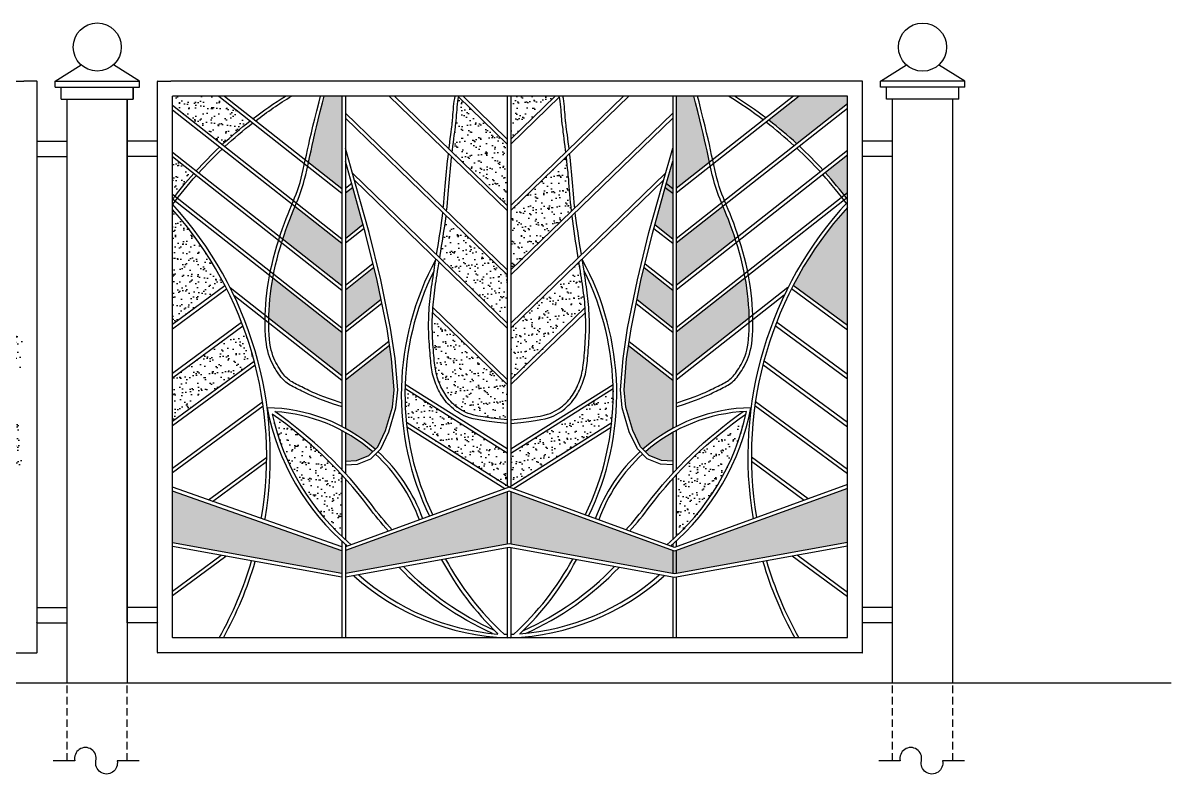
# Model space of a CAD drawing. Extents: x -6708 to 51378, y -17661 to 34250.
# Drawn here: x 44499 to 46407, y -1808 to -559 of the extents above; entities that cross this region are included whole.
import ezdxf

# ---------------------------------------------------------------- set-up
doc = ezdxf.new("R2010")
doc.units = 0
doc.header["$LTSCALE"] = 5
doc.header["$MEASUREMENT"] = 0
doc.linetypes.add('HIDDEN', pattern=[0.375, 0.25, -0.125])
doc.layers.get('0').update_dxf_attribs({"linetype": 'CONTINUOUS'})
for name, color, linetype in [('0-MISC', 2, 'CONTINUOUS'), ('0-T_BLOCK', 7, 'CONTINUOUS'), ('1', 1, 'CONTINUOUS'), ('4', 1, 'CONTINUOUS'), ('5', 5, 'CONTINUOUS')]:
    doc.layers.add(name, color=color, linetype=linetype)
pattern_1 = [(142.5, (34199.876, -7510.02), (0.629934, 19.268238), [0, -15.2, 0, -17, 0, -16.25]), (172.5, (34199.876, -7510.02), (-17.697767, 28.22146), [0, -8.2, 0, -13.7, 0, -5.25]), (212.5, (34212.176, -7510.02), (-31.141419, 0.05659), [0, -5, 0, -18, 0, -23.5]), (222.5, (34212.176, -7510.02), (-30.061266, 8.776756), [0, -2.5, 0, -11.8, 0, -13.5])]
pattern_2 = [(37.5, (55288.647, -7510.02), (-0.629934, 19.268238), [0, -15.2, 0, -17, 0, -16.25]), (7.5, (55288.647, -7510.02), (17.697767, 28.22146), [0, -8.2, 0, -13.7, 0, -5.25]), (327.5, (55276.347, -7510.02), (31.141419, 0.05659), [0, -5, 0, -18, 0, -23.5]), (317.5, (55276.347, -7510.02), (30.061266, 8.776756), [0, -2.5, 0, -11.8, 0, -13.5])]

msp = doc.modelspace()

# ---------------------------------------------------------------- hatches: boundary and pattern name
at = {"layer": '0-T_BLOCK'}
h = msp.add_hatch(dxfattribs=at)
h.set_pattern_fill('AR-SAND', color=256, scale=10, style=0)
h.set_pattern_definition(pattern_1)
h.paths.add_polyline_path([(44977.6, -771.6), (44979.6, -762.7), (44981.7, -753.3), (44984, -743.2), (44986.7, -732.1), (44989.6, -720.1), (44992.9, -706.7), (44996.7, -692), (44999.5, -681), (45028.8, -681), (45028.8, -834.5), (44973.5, -790.9), (44974, -788.5), (44975.8, -780.2)])
h.paths.add_polyline_path([(45034.8, -842.1), (45047, -832.5), (45064.3, -894.5), (45034.8, -917.8)])
h.paths.add_polyline_path([(44930.7, -918.3), (44932.7, -912.1), (44935.9, -903), (44939, -894.3), (44942.1, -886.1), (44945, -878.6), (44947.9, -871.6), (44950.7, -865), (44951, -864.2), (45028.8, -925.4), (45028.8, -995.5)])
h.paths.add_polyline_path([(45034.8, -1003.1), (45082.2, -965.8), (45087.6, -987.5), (45094, -1019), (45034.8, -1065.7)])
h.paths.add_polyline_path([(44907.4, -1049.9), (44907.5, -1045.2), (44907.9, -1036.4), (44908.4, -1027.5), (44909.2, -1018.4), (44910.2, -1009.2), (44911.4, -999.9), (44912.8, -990.5), (44914.1, -983), (45028.8, -1073.3), (45028.8, -1145.4)])
h.paths.add_polyline_path([(45034.8, -1153.1), (45108, -1095.4), (45111.3, -1117.7), (45115.7, -1169), (45112.8, -1197.6), (45101.2, -1236.8), (45088.4, -1263.6), (45084.4, -1267.7, 0.054369), (45034.8, -1233.1)])
h.paths.add_polyline_path([(45034.8, -1239.9, -0.050971), (45080.1, -1271.9), (45073.7, -1278.4), (45053.4, -1286.5), (45034.8, -1287.7)])
h.paths.add_polyline_path([(45303.8, -1338.5), (45303.8, -1425.5), (45034.8, -1474.4), (45034.8, -1436.3)])
h.paths.add_polyline_path([(44747.3, -1423.2), (44747.3, -1337.4), (45028.8, -1436.4), (45028.8, -1474.4)])
h = msp.add_hatch(dxfattribs=at)
h.set_pattern_fill('AR-SAND', color=256, scale=10, style=0)
h.set_pattern_definition(pattern_1)
h.paths.add_polyline_path([(44824.3, -681), (44747.3, -681), (44747.3, -696.1), (44830.1, -761.3, -0.021218), (44876.3, -722.1)])
h.paths.add_polyline_path([(44747.3, -781.5), (44747.3, -844), (44751.3, -847.2, -0.017195), (44782.8, -809.4)])
h.paths.add_polyline_path([(44747.3, -869.3), (44747.3, -1060), (44834.5, -995.7, 0.062588)])
h = msp.add_hatch(dxfattribs=at)
h.set_pattern_fill('AR-SAND', color=256, scale=10, style=0)
h.set_pattern_definition(pattern_2)
h.paths.add_polyline_path([(45383.2, -681), (45309.8, -681), (45309.8, -752.2)])
h.paths.add_polyline_path([(45303.8, -760.6), (45223, -682.3), (45222.3, -685.8), (45221.7, -689.9), (45221.2, -694.4), (45220.7, -699), (45220.3, -703.6), (45219.9, -708), (45219.6, -712), (45219.4, -715.4), (45219.2, -718.1), (45218.9, -721.3), (45218.6, -724.3), (45218.3, -727.2), (45218, -729.6), (45217.6, -732.5), (45217.1, -736.4), (45216.5, -740.9), (45215.8, -746.2), (45215.1, -751.9), (45214.3, -757.9), (45213.6, -764.2), (45212.8, -770.6), (45212.4, -774.2), (45303.8, -862.8)])
h.paths.add_polyline_path([(45410.6, -872), (45409.9, -865.1), (45409.2, -857.8), (45408.5, -850.8), (45408, -844), (45407.4, -837.5), (45406.9, -831.1), (45406.4, -824.9), (45405.9, -818.8), (45405.3, -812.9), (45404.8, -807), (45404.2, -801.1), (45403.5, -795.2), (45402.9, -789.2), (45402.2, -783.1), (45402, -781.7), (45309.8, -871.1), (45309.8, -969.7)])
h.paths.add_polyline_path([(45303.8, -1058.3), (45303.8, -978.1), (45202.1, -879.6), (45200.9, -888.6), (45199.8, -896.9), (45198.6, -905.3), (45197.3, -913.8), (45196, -922.2), (45194.7, -930.4), (45193.5, -938.3), (45192.2, -945.8), (45191.6, -949.7)])
h.paths.add_polyline_path([(45309.8, -1066.7), (45309.8, -1152.1), (45433.3, -1032.4), (45432.9, -1027.8), (45432.5, -1022.9), (45432, -1018.1), (45431.4, -1013.3), (45430.8, -1008.4), (45430.2, -1003.5), (45429.5, -998.6), (45428.8, -993.5), (45428, -988.4), (45427.2, -983.1), (45426.4, -977.7), (45425.5, -971.9), (45424.5, -966), (45423.5, -959.6), (45423.1, -956.9)])
h.paths.add_polyline_path([(45179.7, -1040.3), (45179.6, -1042.5), (45179.4, -1047.5), (45179.2, -1052.6), (45179.1, -1057.6), (45179.1, -1062.7), (45179.1, -1067.8), (45179.3, -1072.9), (45179.4, -1078), (45179.7, -1083.1), (45180, -1088.1), (45180.3, -1093.1), (45180.7, -1098), (45181, -1102.8), (45181.4, -1107.4), (45181.8, -1111.9), (45182.2, -1116.1), (45182.5, -1120.2), (45182.9, -1124.1), (45183.3, -1127.8), (45183.8, -1131.3), (45184.3, -1134.8), (45184.9, -1138.1), (45185.6, -1141.4), (45186.5, -1144.7), (45187.4, -1147.9), (45188.4, -1151.2), (45189.6, -1154.4), (45190.8, -1157.6), (45192.2, -1160.7), (45193.6, -1163.8), (45195, -1166.8), (45196.5, -1169.7), (45198.1, -1172.6), (45199.8, -1175.3), (45201.5, -1178), (45203.4, -1180.7), (45205.4, -1183.3), (45207.5, -1185.9), (45209.8, -1188.4), (45212.4, -1191), (45215.1, -1193.5), (45217.9, -1195.9), (45221, -1198.3), (45224.2, -1200.6), (45227.6, -1202.7), (45231.1, -1204.7), (45234.8, -1206.6), (45238.6, -1208.2), (45243, -1209.7), (45248.3, -1211.2), (45255.1, -1212.6), (45263.7, -1214.1), (45274.5, -1215.6), (45288, -1217.3), (45303.8, -1219), (45303.8, -1160.4)])
h = msp.add_hatch(dxfattribs=at)
h.set_pattern_fill('AR-SAND', color=256, scale=10, style=0)
h.set_pattern_definition(pattern_2)
h.paths.add_polyline_path([(45629.5, -743.2), (45626.8, -732.1), (45623.9, -720.1), (45620.6, -706.7), (45616.8, -692), (45614, -681), (45584.8, -681), (45584.8, -834.5), (45640, -790.9), (45639.5, -788.5), (45637.8, -780.2), (45635.9, -771.6), (45634, -762.7), (45631.8, -753.3)])
h.paths.add_polyline_path([(45578.8, -789.2), (45567.5, -828.8), (45549.3, -894.5), (45578.8, -917.8)])
h.paths.add_polyline_path([(45682.8, -918.3), (45680.8, -912.1), (45677.7, -903), (45674.5, -894.3), (45671.5, -886.1), (45668.5, -878.6), (45665.6, -871.6), (45662.8, -865), (45662.5, -864.2), (45584.8, -925.4), (45584.8, -995.5)])
h.paths.add_polyline_path([(45578.8, -1003.1), (45531.3, -965.8), (45526, -987.5), (45519.5, -1019), (45578.8, -1065.7)])
h.paths.add_polyline_path([(45706.1, -1049.9), (45706, -1045.2), (45705.7, -1036.4), (45705.1, -1027.5), (45704.3, -1018.4), (45703.3, -1009.2), (45702.1, -999.9), (45700.7, -990.5), (45699.4, -983), (45584.8, -1073.3), (45584.8, -1145.4)])
h.paths.add_polyline_path([(45578.8, -1153.1), (45505.5, -1095.4), (45502.3, -1117.7), (45497.9, -1169), (45500.7, -1197.6), (45512.3, -1236.8), (45525.1, -1263.6), (45529.1, -1267.7, -0.054369), (45578.8, -1233.1)])
h.paths.add_polyline_path([(45578.8, -1239.9, 0.050971), (45533.4, -1271.9), (45539.8, -1278.4), (45560.1, -1286.5), (45578.8, -1287.7)])
h.paths.add_polyline_path([(45309.8, -1338.5), (45309.8, -1425.5), (45581.8, -1474.9), (45869.3, -1422.7), (45869.3, -1332.9), (45581.8, -1437.4)])
h.paths.add_polyline_path([(45869.3, -693.7), (45869.3, -681), (45789.3, -681), (45738.7, -720.9, -0.021229), (45785, -760)])
h.paths.add_polyline_path([(45869.3, -779.1), (45832.5, -808, -0.017196), (45864.1, -845.7), (45869.3, -841.6)])
h.paths.add_polyline_path([(45869.3, -866, 0.064415), (45779, -995.7), (45869.3, -1062.2)])
h = msp.add_hatch(dxfattribs=at)
h.set_pattern_fill('AR-SAND', color=256, scale=10, style=0)
h.set_pattern_definition([(37.5, (55044.604, -7510.02), (-0.629934, 19.268238), [0, -15.2, 0, -17, 0, -16.25]), (7.5, (55044.604, -7510.02), (17.697767, 28.22146), [0, -8.2, 0, -13.7, 0, -5.25]), (327.5, (55032.304, -7510.02), (31.141419, 0.05659), [0, -5, 0, -18, 0, -23.5]), (317.5, (55032.304, -7510.02), (30.061266, 8.776756), [0, -2.5, 0, -11.8, 0, -13.5])])
h.paths.add_polyline_path([(44407.2, -1001.1, 0.024767), (44382.4, -1056.8), (44497.2, -1141.4), (44497.2, -1067.4)])
h.paths.add_polyline_path([(44883.1, -1121, 0.024932), (44864.4, -1062.6), (44747.3, -1148.8), (44747.3, -1221.1)])
h.paths.add_polyline_path([(44497.2, -1228.5), (44359.8, -1127.3, 0.025442), (44347.4, -1188.7), (44497.2, -1299)])
h = msp.add_hatch(dxfattribs=at)
h.set_pattern_fill('AR-SAND', color=256, scale=10, style=0)
h.set_pattern_definition(pattern_2)
h.paths.add_polyline_path([(45477.4, -1223.3, 0.030898), (45479.8, -1166.9), (45309.8, -1274.2), (45309.8, -1329.2)])
h.paths.add_polyline_path([(45303.8, -1274.2), (45133.8, -1166.9, 0.030898), (45136.1, -1223.3), (45303.8, -1329.2)])
h = msp.add_hatch(dxfattribs=at)
h.set_pattern_fill('AR-SAND', color=256, scale=10, style=0)
h.set_pattern_definition(pattern_1)
h.paths.add_polyline_path([(45028.8, -1412.4), (45028.8, -1310.3, 0.054176), (44912.9, -1209.3, 0.15111)])
h = msp.add_hatch(dxfattribs=at)
h.set_pattern_fill('AR-SAND', color=256, scale=10, style=0)
h.set_pattern_definition(pattern_1)
h.paths.add_polyline_path([(45700.6, -1209.3, 0.054176), (45584.8, -1310.3), (45584.8, -1412.4, 0.15111)])

# ---------------------------------------------------------------- linework, layer by layer
at = {"color": 3}
for p, q in [((43350.2, -656), (44500.2, -656)), ((44521.7, -656), (44500.2, -656)), ((44522.2, -1605.5), (44522.2, -656.5)), ((44722.3, -1605.5), (44722.3, -656.5)), ((44722.8, -656), (44744.3, -656)), ((45894.3, -656), (44744.3, -656)), ((45894.3, -1605.5), (45894.3, -656)), ((44747.3, -1580.5), (44747.3, -681.5)), ((45869.3, -681), (44747.8, -681)), ((45869.3, -1580.5), (45869.3, -681)), ((44522.2, -756), (44572.2, -756)), ((44722.3, -756), (44672.3, -756)), ((45944.3, -756), (45894.3, -756)), ((44522.2, -781), (44572.2, -781)), ((44722.3, -781), (44672.3, -781)), ((45944.3, -781), (45894.3, -781))]:
    msp.add_line(p, q, dxfattribs=at)
for p, q in [((44552.2, -656), (44692.2, -656)), ((44552.2, -666), (44552.2, -656)), ((44552.2, -666), (44692.2, -666)), ((44562.2, -686), (44562.2, -666)), ((44682.2, -686), (44682.2, -666)), ((44682.3, -686), (44682.3, -666)), ((44692.2, -666), (44692.2, -656)), ((44692.3, -666), (44692.3, -656)), ((46064.3, -656), (45924.3, -656)), ((45924.3, -666), (45924.3, -656)), ((46064.3, -666), (45924.3, -666)), ((45934.3, -686), (45934.3, -666)), ((46054.3, -686), (46054.3, -666)), ((46064.3, -666), (46064.3, -656)), ((44562.2, -686), (44682.2, -686)), ((44572.2, -1656), (44572.2, -686)), ((44672.2, -1556), (44672.2, -686)), ((44672.3, -1656), (44672.3, -686)), ((46054.3, -686), (45934.3, -686)), ((45944.3, -1656), (45944.3, -686)), ((46044.3, -1656), (46044.3, -686))]:
    msp.add_line(p, q)
for centre in [(44622.2, -599.3), (45994.2, -599.4)]:
    msp.add_circle(centre, 40)
for centre, start, end in [((44521.7, -656.5), 360, 90), ((44722.8, -656.5), 90, 180), ((44747.8, -681.5), 90, 180)]:
    msp.add_arc(centre, 0.5, start, end, dxfattribs=at)
at = {"layer": '0-MISC', "color": 8}
for points in [[(44691.8, -1785.5), (44655.2, -1785.5, -1.253566), (44620.1, -1785.5, 1.253566), (44585, -1785.5), (44549.2, -1785.5)], [(46063.9, -1785.5), (46027.3, -1785.5, -1.253566), (45992.2, -1785.5, 1.253566), (45957.1, -1785.5), (45921.3, -1785.5)]]:
    msp.add_lwpolyline(points, format="xyb", dxfattribs=at)
at = {"layer": '0-T_BLOCK'}
for p, q in [((44552.2, -656), (44595.5, -629)), ((44692.3, -656), (44649, -629)), ((44692.3, -656), (44649, -629)), ((45924.1, -656), (45967.4, -629.1)), ((46064.3, -656), (46020.9, -629.1))]:
    msp.add_line(p, q, dxfattribs=at)
for centre, start, end in [((44747.8, -1530.5), 180, 270), ((44521.7, -1555.5), 270, 360), ((44722.8, -1555.5), 180, 270), ((44747.8, -1580.5), 180, 270), ((45868.8, -1580.5), 270, 0), ((44521.7, -1605.5), 270, 360), ((44722.8, -1605.5), 180, 270), ((45893.8, -1605.5), 270, 0)]:
    msp.add_arc(centre, 0.5, start, end, dxfattribs=at)
at = {"layer": '1', "color": 1, "linetype": 'HIDDEN', "ltscale": 10}
for p, q in [((44572.2, -1785.5), (44572.2, -1656)), ((44672.2, -1785.5), (44672.2, -1656)), ((45944.3, -1785.5), (45944.3, -1656)), ((46044.3, -1785.5), (46044.3, -1656))]:
    msp.add_line(p, q, dxfattribs=at)
at = {"layer": '4'}
for p, q in [((44747.3, -1531), (44747.3, -681)), ((44824.3, -681), (45028.8, -842.1)), ((44834, -681), (45028.8, -834.5)), ((45028.8, -681), (45028.8, -1229.9)), ((45034.8, -681), (45034.8, -1233.1)), ((45303.8, -871.1), (45107.6, -681)), ((45303.8, -862.8), (45116.2, -681)), ((45303.8, -760.6), (45223, -682.3)), ((45303.8, -752.2), (45230.3, -681)), ((45303.8, -681), (45303.8, -1329.2)), ((45309.8, -681), (45309.8, -1329.2)), ((45309.8, -871.1), (45506, -681)), ((45309.8, -862.8), (45497.3, -681)), ((45309.8, -752.2), (45383.2, -681)), ((45309.8, -760.6), (45390.5, -682.3)), ((45578.8, -681), (45578.8, -1233.1)), ((45584.8, -681), (45584.8, -1229.9)), ((45779.6, -681), (45584.8, -834.5)), ((45789.3, -681), (45584.8, -842.1)), ((44747.3, -696.1), (45028.8, -917.8)), ((44747.3, -703.7), (45028.8, -925.4)), ((45869.3, -693.7), (45584.8, -917.8)), ((45869.3, -701.3), (45584.8, -925.4)), ((45303.8, -969.7), (45034.8, -709.1)), ((45303.8, -978.1), (45034.8, -717.5)), ((45309.8, -969.7), (45578.8, -709.1)), ((45309.8, -978.1), (45578.8, -717.5)), ((44747.3, -773.8), (45028.8, -995.5)), ((44747.3, -781.5), (45028.8, -1003.1)), ((45869.3, -771.5), (45584.8, -995.5)), ((45869.3, -779.1), (45584.8, -1003.1)), ((45303.8, -1058.3), (45046.7, -809.2)), ((45309.8, -1058.3), (45566.8, -809.2)), ((45045.2, -826.2), (45034.8, -834.5)), ((45047, -832.5), (45034.8, -842.1)), ((45303.8, -1066.7), (45049.9, -820.8)), ((45309.8, -1066.7), (45563.6, -820.8)), ((45566.5, -832.5), (45578.8, -842.1)), ((45568.3, -826.2), (45578.8, -834.5)), ((44747.3, -844), (45028.8, -1065.7)), ((44747.3, -851.6), (45028.8, -1073.3)), ((45869.3, -841.6), (45584.8, -1065.7)), ((45869.3, -849.3), (45584.8, -1073.3)), ((45064.3, -894.5), (45034.8, -917.8)), ((45549.3, -894.5), (45578.8, -917.8)), ((45066, -900.8), (45034.8, -925.4)), ((45547.5, -900.8), (45578.8, -925.4)), ((45080.6, -959.4), (45034.8, -995.5)), ((45082.2, -965.8), (45034.8, -1003.1)), ((45531.3, -965.8), (45578.8, -1003.1)), ((45532.9, -959.4), (45578.8, -995.5)), ((44747.3, -1060), (44834.5, -995.7)), ((44747.3, -1067.4), (44837.3, -1001.1)), ((44843, -999.2), (45028.8, -1145.4)), ((45770.5, -999.2), (45584.8, -1145.4)), ((45869.3, -1069.6), (45776.2, -1001.1)), ((45869.3, -1062.2), (45779, -995.7)), ((44849.2, -1011.6), (45028.8, -1153.1)), ((45094, -1019), (45034.8, -1065.7)), ((45095.3, -1025.6), (45034.8, -1073.3)), ((45518.2, -1025.6), (45578.8, -1073.3)), ((45519.5, -1019), (45578.8, -1065.7)), ((45764.4, -1011.6), (45584.8, -1153.1)), ((45303.8, -1160.4), (45179.7, -1040.3)), ((45303.8, -1152.1), (45180.3, -1032.4)), ((45309.8, -1152.1), (45433.3, -1032.4)), ((45309.8, -1160.4), (45433.8, -1040.3)), ((44747.3, -1141.4), (44862.1, -1056.8)), ((44747.3, -1148.8), (44864.4, -1062.6)), ((45869.3, -1151.1), (45749.2, -1062.6)), ((45869.3, -1143.6), (45751.4, -1056.8)), ((45107, -1088.6), (45034.8, -1145.4)), ((45108, -1095.4), (45034.8, -1153.1)), ((45505.5, -1095.4), (45578.8, -1153.1)), ((45506.6, -1088.6), (45578.8, -1145.4)), ((44747.3, -1221.1), (44882.8, -1121.2)), ((45869.3, -1223.3), (45730.7, -1121.2)), ((44747.3, -1228.5), (44884.7, -1127.3)), ((45869.3, -1230.8), (45728.8, -1127.3)), ((45303.8, -1267.2), (45134, -1160)), ((45309.8, -1267.2), (45479.6, -1160)), ((45303.8, -1274.2), (45133.8, -1166.9)), ((45309.8, -1274.2), (45479.8, -1166.9)), ((44747.3, -1299.1), (44897.1, -1188.7)), ((44747.3, -1306.5), (44898.1, -1195.4)), ((45869.3, -1308.7), (45715.4, -1195.4)), ((45869.3, -1301.3), (45716.4, -1188.7)), ((45028.8, -1236.6), (45028.8, -1301.5)), ((45034.8, -1239.9), (45034.8, -1307.9)), ((45306.8, -1331), (45136.1, -1223.3)), ((45299.7, -1333.6), (45137, -1230.9)), ((45306.8, -1331), (45477.4, -1223.3)), ((45313.8, -1333.6), (45476.5, -1230.9)), ((45578.8, -1239.9), (45578.8, -1307.9)), ((45584.8, -1236.6), (45584.8, -1301.5)), ((44807, -1352.1), (44903.9, -1280.7)), ((44813.9, -1354.5), (44903.8, -1288.2)), ((45804, -1350.2), (45709.7, -1280.7)), ((45797.2, -1352.7), (45709.7, -1288.2)), ((45028.8, -1310.3), (45028.8, -1412.4)), ((45034.8, -1316.9), (45034.8, -1417.9)), ((45578.8, -1316.9), (45578.8, -1417.9)), ((45584.8, -1310.3), (45584.8, -1412.4)), ((45028.8, -1430), (44747.3, -1331)), ((45303.8, -1338.5), (45303.8, -1425.5)), ((45309.8, -1338.5), (45309.8, -1425.5)), ((45028.8, -1420.5), (45028.8, -1581)), ((45034.8, -1425.9), (45034.8, -1581)), ((45306.8, -1431), (45034.8, -1480.5)), ((45581.8, -1481), (45306.8, -1431)), ((45578.8, -1425.9), (45578.8, -1430)), ((45869.3, -1428.8), (45581.8, -1481)), ((45584.8, -1420.5), (45584.8, -1430)), ((44747.3, -1503.5), (44828, -1444)), ((44747.3, -1511), (44836.2, -1445.5)), ((45303.8, -1431.6), (45303.8, -1581)), ((45309.8, -1431.6), (45309.8, -1581)), ((45578.8, -1436.3), (45578.8, -1474.4)), ((45584.8, -1436.3), (45584.8, -1474.4)), ((45869.3, -1513.2), (45777.4, -1445.5)), ((45869.3, -1505.7), (45785.5, -1444)), ((45578.8, -1480.5), (45578.8, -1581)), ((45584.8, -1480.5), (45584.8, -1581))]:
    msp.add_line(p, q, dxfattribs=at)
for points in [[(44881.2, -718.3, -0.022841), (44934.9, -681)], [(44885.6, -721.7, -0.025376), (44945, -681)], [(45729.4, -720.5, 0.0247), (45671.6, -681)], [(45733.8, -717.1, 0.02217), (45681.7, -681)], [(44830.1, -761.3, -0.021218), (44876.3, -722.1, -0.021218)], [(45780.8, -763.4, 0.021396), (45734.3, -724.3)], [(45785, -760, 0.021229), (45738.7, -720.9)], [(44834.4, -764.7, -0.021384), (44880.7, -725.5, -0.021384)], [(44786.8, -805, -0.019385), (44825.7, -765.5, -0.019385)], [(44791, -808.3, -0.019533), (44829.9, -768.8, -0.019533)], [(45824.3, -806.9, 0.019539), (45785.2, -767.5)], [(45828.5, -803.6, 0.019391), (45789.5, -764.2)], [(44747.3, -852.4, -0.0195), (44782.8, -809.4, -0.0195)], [(44747.3, -861.2, -0.022096), (44787, -812.7, -0.022096)], [(45869.3, -861.2, 0.022752), (45828.3, -811.4, 0.022096)], [(45869.3, -852.4, 0.020151), (45832.5, -808, 0.0195)], [(45106.4, -1403.9, -0.027535), (45073.1, -1363.3, 0.078575), (44912.9, -1209.3)], [(45112.5, -1401.7, -0.028883), (45077.9, -1359.7, 0.07803), (44917.6, -1205.3)], [(45501, -1401.7, 0.028883), (45535.6, -1359.7, -0.07803), (45695.9, -1205.3)], [(45507.1, -1403.9, 0.027535), (45540.4, -1363.3, -0.078575), (45700.6, -1209.3)], [(45279.4, -1574, -0.096434), (45123.9, -1464.3, -0.070318)], [(45282.6, -1568.9, -0.094637), (45131.3, -1462.9, -0.068041)], [(45330.9, -1568.9, 0.094637), (45482.2, -1462.9, 0.068041)], [(45334.2, -1574, 0.096434), (45489.6, -1464.3, 0.070318)]]:
    msp.add_lwpolyline(points, format="xyb", dxfattribs=at)
for points in [[(45028.8, -1197.3), (45027.5, -1196.9), (45014.8, -1192.7), (45004.7, -1189.2), (44996.7, -1186.3), (44990.5, -1183.9), (44985.6, -1182), (44981.6, -1180.3), (44978.1, -1178.7), (44974.8, -1177.2), (44971.5, -1175.6), (44968.4, -1174.1), (44965.3, -1172.6), (44962.3, -1171.1), (44959.4, -1169.7), (44956.5, -1168.2), (44953.6, -1166.8), (44950.8, -1165.3), (44948.1, -1163.9), (44945.4, -1162.4), (44942.9, -1161), (44940.4, -1159.4), (44938.1, -1157.8), (44935.8, -1156.1), (44933.7, -1154.3), (44931.6, -1152.4), (44929.6, -1150.2), (44927.6, -1147.9), (44925.7, -1145.4), (44923.7, -1142.7), (44921.8, -1139.8), (44919.9, -1136.7), (44917.9, -1133.5), (44915.9, -1130.1), (44914, -1126.5), (44912.1, -1122.7), (44910.3, -1118.7), (44908.6, -1114.3), (44907.1, -1109.6), (44905.6, -1104.3), (44904.4, -1098.6), (44903.4, -1092.3), (44902.5, -1085.4), (44901.9, -1078.1), (44901.5, -1070.3), (44901.3, -1062.2), (44901.3, -1053.7), (44901.5, -1045), (44901.9, -1036.1), (44902.5, -1027.1), (44903.2, -1017.9), (44904.2, -1008.5), (44905.5, -999.1), (44906.9, -989.5), (44908.6, -979.8), (44910.5, -969.9), (44912.8, -960), (44915.2, -949.9), (44918, -939.8), (44920.9, -929.7), (44923.9, -919.8), (44927, -910.2), (44930.2, -901), (44933.4, -892.2), (44936.5, -884), (44939.5, -876.4), (44942.4, -869.3), (44945.2, -862.6), (44947.8, -856.2), (44950.4, -850), (44952.9, -843.8), (44955.2, -837.6), (44957.3, -831.1), (44959.4, -824.4), (44961.2, -817.5), (44963, -810.3), (44964.7, -802.9), (44966.4, -795.2), (44968.1, -787.2), (44969.9, -778.9), (44971.7, -770.3), (44973.7, -761.4), (44975.8, -751.9), (44978.2, -741.8), (44980.8, -730.7), (44983.8, -718.6), (44987.1, -705.3), (44990.9, -690.5), (44993.3, -681)], [(45028.8, -1191), (45016.8, -1187), (45006.7, -1183.5), (44998.8, -1180.7), (44992.7, -1178.4), (44987.9, -1176.4), (44984, -1174.8), (44980.6, -1173.2), (44977.3, -1171.7), (44974.1, -1170.2), (44971, -1168.7), (44968, -1167.2), (44965, -1165.8), (44962.1, -1164.3), (44959.2, -1162.9), (44956.3, -1161.4), (44953.6, -1160), (44950.9, -1158.6), (44948.4, -1157.2), (44946, -1155.8), (44943.7, -1154.4), (44941.6, -1153), (44939.6, -1151.5), (44937.7, -1149.9), (44935.9, -1148.1), (44934.1, -1146.2), (44932.3, -1144.1), (44930.5, -1141.8), (44928.7, -1139.3), (44926.8, -1136.5), (44925, -1133.6), (44923, -1130.4), (44921.1, -1127.1), (44919.3, -1123.7), (44917.5, -1120.2), (44915.9, -1116.4), (44914.3, -1112.3), (44912.8, -1107.8), (44911.5, -1102.9), (44910.3, -1097.5), (44909.3, -1091.4), (44908.5, -1084.8), (44907.9, -1077.7), (44907.5, -1070.1), (44907.3, -1062.1), (44907.3, -1053.8), (44907.5, -1045.2), (44907.9, -1036.4), (44908.4, -1027.5), (44909.2, -1018.4), (44910.2, -1009.2), (44911.4, -999.9), (44912.8, -990.5), (44914.5, -980.9), (44916.4, -971.2), (44918.6, -961.4), (44921.1, -951.4), (44923.7, -941.4), (44926.6, -931.4), (44929.6, -921.7), (44932.7, -912.1), (44935.9, -903), (44939, -894.3), (44942.1, -886.1), (44945, -878.6), (44947.9, -871.6), (44950.7, -865), (44953.4, -858.5), (44956, -852.3), (44958.5, -846), (44960.8, -839.6), (44963.1, -832.9), (44965.1, -826.1), (44967, -819), (44968.9, -811.7), (44970.6, -804.2), (44972.3, -796.5), (44974, -788.5), (44975.8, -780.2), (44977.6, -771.6), (44979.6, -762.7), (44981.7, -753.3), (44984, -743.2), (44986.7, -732.1), (44989.6, -720.1), (44992.9, -706.7), (44996.7, -692), (44999.5, -681)], [(45206.9, -769), (45207.6, -763.5), (45208.4, -757.2), (45209.1, -751.1), (45209.9, -745.4), (45210.5, -740.2), (45211.1, -735.6), (45211.6, -731.8), (45212, -728.8), (45212.3, -726.5), (45212.5, -724.6), (45212.7, -723), (45212.9, -721.5), (45213, -719.7), (45213.2, -717.7), (45213.4, -715), (45213.6, -711.6), (45214, -707.6), (45214.3, -703.1), (45214.7, -698.4), (45215.2, -693.7), (45215.8, -689.1), (45216.4, -684.8), (45217.1, -681)], [(45212.4, -774.2), (45212.8, -770.6), (45213.6, -764.2), (45214.3, -757.9), (45215.1, -751.9), (45215.8, -746.2), (45216.5, -740.9), (45217.1, -736.4), (45217.6, -732.5), (45218, -729.6), (45218.3, -727.2), (45218.5, -725.3), (45218.7, -723.7), (45218.9, -722), (45219, -720.2), (45219.2, -718.1), (45219.4, -715.4), (45219.6, -712), (45219.9, -708), (45220.3, -703.6), (45220.7, -699), (45221.2, -694.4), (45221.7, -689.9), (45222.3, -685.8), (45223.2, -681)], [(45401.2, -774.2), (45400.7, -770.6), (45400, -764.2), (45399.2, -757.9), (45398.4, -751.9), (45397.7, -746.2), (45397, -740.9), (45396.5, -736.4), (45396, -732.5), (45395.6, -729.6), (45395.3, -727.2), (45395, -725.3), (45394.8, -723.7), (45394.7, -722), (45394.5, -720.2), (45394.3, -718.1), (45394.1, -715.4), (45393.9, -712), (45393.6, -708), (45393.2, -703.6), (45392.8, -699), (45392.3, -694.4), (45391.8, -689.9), (45391.2, -685.8), (45390.3, -681)], [(45406.6, -769), (45405.9, -763.5), (45405.1, -757.2), (45404.4, -751.1), (45403.7, -745.4), (45403, -740.2), (45402.4, -735.6), (45401.9, -731.8), (45401.5, -728.8), (45401.2, -726.5), (45401, -724.6), (45400.8, -723), (45400.6, -721.5), (45400.5, -719.7), (45400.3, -717.7), (45400.1, -715), (45399.9, -711.6), (45399.6, -707.6), (45399.2, -703.1), (45398.8, -698.4), (45398.3, -693.7), (45397.7, -689.1), (45397.1, -684.8), (45396.4, -681)], [(45584.8, -1197.3), (45586, -1196.9), (45598.7, -1192.7), (45608.8, -1189.2), (45616.8, -1186.3), (45623, -1183.9), (45627.9, -1182), (45631.9, -1180.3), (45635.4, -1178.7), (45638.7, -1177.2), (45642, -1175.6), (45645.1, -1174.1), (45648.2, -1172.6), (45651.2, -1171.1), (45654.1, -1169.7), (45657, -1168.2), (45659.9, -1166.8), (45662.7, -1165.3), (45665.5, -1163.9), (45668.1, -1162.4), (45670.7, -1161), (45673.1, -1159.4), (45675.5, -1157.8), (45677.7, -1156.1), (45679.9, -1154.3), (45681.9, -1152.4), (45683.9, -1150.2), (45685.9, -1147.9), (45687.8, -1145.4), (45689.8, -1142.7), (45691.7, -1139.8), (45693.7, -1136.7), (45695.6, -1133.5), (45697.6, -1130.1), (45699.5, -1126.5), (45701.4, -1122.7), (45703.2, -1118.7), (45704.9, -1114.3), (45706.5, -1109.6), (45707.9, -1104.3), (45709.1, -1098.6), (45710.2, -1092.3), (45711, -1085.4), (45711.6, -1078.1), (45712, -1070.3), (45712.2, -1062.2), (45712.2, -1053.7), (45712, -1045), (45711.6, -1036.1), (45711.1, -1027.1), (45710.3, -1017.9), (45709.3, -1008.5), (45708.1, -999.1), (45706.6, -989.5), (45704.9, -979.8), (45703, -969.9), (45700.8, -960), (45698.3, -949.9), (45695.6, -939.8), (45692.7, -929.7), (45689.6, -919.8), (45686.5, -910.2), (45683.3, -901), (45680.2, -892.2), (45677.1, -884), (45674.1, -876.4), (45671.2, -869.3), (45668.4, -862.6), (45665.7, -856.2), (45663.1, -850), (45660.7, -843.8), (45658.3, -837.6), (45656.2, -831.1), (45654.2, -824.4), (45652.3, -817.5), (45650.5, -810.3), (45648.8, -802.9), (45647.1, -795.2), (45645.4, -787.2), (45643.6, -778.9), (45641.8, -770.3), (45639.8, -761.4), (45637.7, -751.9), (45635.3, -741.8), (45632.7, -730.7), (45629.7, -718.6), (45626.4, -705.3), (45622.7, -690.5), (45620.2, -681)], [(45584.8, -1191), (45596.8, -1187), (45606.8, -1183.5), (45614.7, -1180.7), (45620.9, -1178.4), (45625.6, -1176.4), (45629.5, -1174.8), (45632.9, -1173.2), (45636.2, -1171.7), (45639.4, -1170.2), (45642.5, -1168.7), (45645.6, -1167.2), (45648.5, -1165.8), (45651.5, -1164.3), (45654.3, -1162.9), (45657.2, -1161.4), (45660, -1160), (45662.6, -1158.6), (45665.2, -1157.2), (45667.6, -1155.8), (45669.8, -1154.4), (45672, -1153), (45674, -1151.5), (45675.8, -1149.9), (45677.6, -1148.1), (45679.4, -1146.2), (45681.2, -1144.1), (45683, -1141.8), (45684.9, -1139.3), (45686.7, -1136.5), (45688.6, -1133.6), (45690.5, -1130.4), (45692.4, -1127.1), (45694.2, -1123.7), (45696, -1120.2), (45697.7, -1116.4), (45699.3, -1112.3), (45700.7, -1107.8), (45702.1, -1102.9), (45703.2, -1097.5), (45704.2, -1091.4), (45705, -1084.8), (45705.6, -1077.7), (45706, -1070.1), (45706.2, -1062.1), (45706.2, -1053.8), (45706, -1045.2), (45705.7, -1036.4), (45705.1, -1027.5), (45704.3, -1018.4), (45703.3, -1009.2), (45702.1, -999.9), (45700.7, -990.5), (45699, -980.9), (45697.1, -971.2), (45694.9, -961.4), (45692.5, -951.4), (45689.8, -941.4), (45686.9, -931.4), (45683.9, -921.7), (45680.8, -912.1), (45677.7, -903), (45674.5, -894.3), (45671.5, -886.1), (45668.5, -878.6), (45665.6, -871.6), (45662.8, -865), (45660.1, -858.5), (45657.5, -852.3), (45655.1, -846), (45652.7, -839.6), (45650.5, -832.9), (45648.4, -826.1), (45646.5, -819), (45644.7, -811.7), (45642.9, -804.2), (45641.2, -796.5), (45639.5, -788.5), (45637.8, -780.2), (45635.9, -771.6), (45634, -762.7), (45631.8, -753.3), (45629.5, -743.2), (45626.8, -732.1), (45623.9, -720.1), (45620.6, -706.7), (45616.8, -692), (45614, -681)], [(45034.8, -1293.8), (45054.7, -1292.4), (45077.1, -1283.5), (45093.4, -1267.2), (45106.8, -1238.9), (45118.7, -1198.8), (45121.7, -1169.1), (45117.2, -1117), (45109.8, -1066.5), (45093.4, -986.2), (45074.1, -907.4), (45051.8, -827.2), (45034.8, -767.2)], [(45197.4, -866.7), (45197.7, -864.5), (45198.4, -857.2), (45199, -850.3), (45199.6, -843.5), (45200.1, -837), (45200.6, -830.6), (45201.1, -824.4), (45201.7, -818.3), (45202.2, -812.3), (45202.8, -806.4), (45203.4, -800.5), (45204, -794.5), (45204.7, -788.5), (45205.4, -782.4), (45206, -776.5)], [(45202.9, -872), (45203.7, -865.1), (45204.4, -857.8), (45205, -850.8), (45205.6, -844), (45206.1, -837.5), (45206.6, -831.1), (45207.1, -824.9), (45207.6, -818.8), (45208.2, -812.9), (45208.8, -807), (45209.4, -801.1), (45210, -795.2), (45210.6, -789.2), (45211.3, -783.1), (45211.5, -781.7)], [(45410.6, -872), (45409.9, -865.1), (45409.2, -857.8), (45408.5, -850.8), (45408, -844), (45407.4, -837.5), (45406.9, -831.1), (45406.4, -824.9), (45405.9, -818.8), (45405.3, -812.9), (45404.8, -807), (45404.2, -801.1), (45403.5, -795.2), (45402.9, -789.2), (45402.2, -783.1), (45402, -781.7)], [(45416.1, -866.7), (45415.8, -864.5), (45415.1, -857.2), (45414.5, -850.3), (45413.9, -843.5), (45413.4, -837), (45412.9, -830.6), (45412.4, -824.4), (45411.9, -818.3), (45411.3, -812.3), (45410.7, -806.4), (45410.1, -800.5), (45409.5, -794.5), (45408.9, -788.5), (45408.2, -782.4), (45407.5, -776.5)], [(45578.8, -1293.8), (45558.8, -1292.4), (45536.5, -1283.5), (45520.1, -1267.2), (45506.7, -1238.9), (45494.8, -1198.8), (45491.8, -1169.1), (45496.3, -1117), (45503.7, -1066.5), (45520.1, -986.2), (45539.4, -907.4), (45561.8, -827.2), (45578.8, -767.2)], [(45034.8, -1287.7), (45053.4, -1286.5), (45073.7, -1278.4), (45088.4, -1263.6), (45101.2, -1236.8), (45112.8, -1197.6), (45115.7, -1169), (45111.3, -1117.7), (45103.9, -1067.5), (45087.6, -987.5), (45068.3, -909), (45046, -828.8), (45034.8, -789.2)], [(45578.8, -1287.7), (45560.1, -1286.5), (45539.8, -1278.4), (45525.1, -1263.6), (45512.3, -1236.8), (45500.7, -1197.6), (45497.9, -1169), (45502.3, -1117.7), (45509.7, -1067.5), (45526, -987.5), (45545.3, -909), (45567.5, -828.8), (45578.8, -789.2)], [(45186.4, -944.6), (45187.5, -937.3), (45188.8, -929.4), (45190.1, -921.2), (45191.4, -912.9), (45192.6, -904.5), (45193.8, -896.1), (45195, -887.8), (45196, -879.7), (45196.6, -874.3)], [(45427.2, -944.6), (45426, -937.3), (45424.7, -929.4), (45423.4, -921.2), (45422.1, -912.9), (45420.9, -904.5), (45419.7, -896.1), (45418.6, -887.8), (45417.5, -879.7), (45416.9, -874.3)], [(45191.6, -949.7), (45192.2, -945.8), (45193.5, -938.3), (45194.7, -930.4), (45196, -922.2), (45197.3, -913.8), (45198.6, -905.3), (45199.8, -896.9), (45200.9, -888.6), (45202, -880.4), (45202.1, -879.6)], [(45421.9, -949.7), (45421.3, -945.8), (45420.1, -938.3), (45418.8, -930.4), (45417.5, -922.2), (45416.2, -913.8), (45415, -905.3), (45413.7, -896.9), (45412.6, -888.6), (45411.6, -880.4), (45411.5, -879.6)], [(45303.8, -1225), (45287.3, -1223.2), (45273.7, -1221.6), (45262.8, -1220), (45254, -1218.5), (45246.9, -1217), (45241.2, -1215.5), (45236.5, -1213.8), (45232.3, -1212), (45228.3, -1210), (45224.5, -1207.9), (45220.9, -1205.6), (45217.4, -1203.1), (45214.2, -1200.6), (45211.1, -1198), (45208.2, -1195.3), (45205.5, -1192.6), (45203, -1189.8), (45200.7, -1187), (45198.5, -1184.2), (45196.5, -1181.4), (45194.7, -1178.5), (45192.9, -1175.5), (45191.3, -1172.5), (45189.7, -1169.5), (45188.1, -1166.3), (45186.7, -1163.1), (45185.3, -1159.8), (45184, -1156.5), (45182.8, -1153.1), (45181.7, -1149.7), (45180.7, -1146.3), (45179.8, -1142.8), (45179, -1139.3), (45178.4, -1135.8), (45177.8, -1132.2), (45177.4, -1128.5), (45176.9, -1124.7), (45176.6, -1120.7), (45176.2, -1116.6), (45175.8, -1112.4), (45175.5, -1107.9), (45175.1, -1103.3), (45174.7, -1098.5), (45174.3, -1093.5), (45174, -1088.5), (45173.7, -1083.4), (45173.4, -1078.3), (45173.3, -1073.1), (45173.1, -1067.9), (45173.1, -1062.7), (45173.1, -1057.5), (45173.2, -1052.4), (45173.4, -1047.3), (45173.6, -1042.2), (45173.9, -1037.2), (45174.2, -1032.2), (45174.6, -1027.2), (45175.1, -1022.3), (45175.6, -1017.5), (45176.2, -1012.6), (45176.7, -1007.7), (45177.4, -1002.7), (45178.1, -997.8), (45178.8, -992.7), (45179.6, -987.5), (45180.4, -982.2), (45181.2, -976.7), (45182.1, -971), (45183.1, -965), (45184.1, -958.7), (45185.2, -952), (45185.2, -951.8)], [(45309.8, -1225), (45326.2, -1223.2), (45339.8, -1221.6), (45350.7, -1220), (45359.6, -1218.5), (45366.6, -1217), (45372.3, -1215.5), (45377.1, -1213.8), (45381.2, -1212), (45385.2, -1210), (45389, -1207.9), (45392.6, -1205.6), (45396.1, -1203.1), (45399.4, -1200.6), (45402.4, -1198), (45405.3, -1195.3), (45408, -1192.6), (45410.5, -1189.8), (45412.8, -1187), (45415, -1184.2), (45417, -1181.4), (45418.8, -1178.5), (45420.6, -1175.5), (45422.3, -1172.5), (45423.9, -1169.5), (45425.4, -1166.3), (45426.8, -1163.1), (45428.2, -1159.8), (45429.5, -1156.5), (45430.8, -1153.1), (45431.9, -1149.7), (45432.9, -1146.3), (45433.7, -1142.8), (45434.5, -1139.3), (45435.1, -1135.8), (45435.7, -1132.2), (45436.2, -1128.5), (45436.6, -1124.7), (45437, -1120.7), (45437.3, -1116.6), (45437.7, -1112.4), (45438.1, -1107.9), (45438.5, -1103.3), (45438.8, -1098.5), (45439.2, -1093.5), (45439.5, -1088.5), (45439.8, -1083.4), (45440.1, -1078.3), (45440.3, -1073.1), (45440.4, -1067.9), (45440.4, -1062.7), (45440.4, -1057.5), (45440.3, -1052.4), (45440.1, -1047.3), (45439.9, -1042.2), (45439.6, -1037.2), (45439.3, -1032.2), (45438.9, -1027.2), (45438.4, -1022.3), (45437.9, -1017.5), (45437.4, -1012.6), (45436.8, -1007.7), (45436.1, -1002.7), (45435.4, -997.8), (45434.7, -992.7), (45434, -987.5), (45433.2, -982.2), (45432.3, -976.7), (45431.4, -971), (45430.5, -965), (45429.4, -958.7), (45428.4, -952), (45428.3, -951.8)], [(45303.8, -1219), (45288, -1217.3), (45274.5, -1215.6), (45263.7, -1214.1), (45255.1, -1212.6), (45248.3, -1211.2), (45243, -1209.7), (45238.6, -1208.2), (45234.8, -1206.6), (45231.1, -1204.7), (45227.6, -1202.7), (45224.2, -1200.6), (45221, -1198.3), (45217.9, -1195.9), (45215.1, -1193.5), (45212.4, -1191), (45209.8, -1188.4), (45207.5, -1185.9), (45205.4, -1183.3), (45203.4, -1180.7), (45201.5, -1178), (45199.8, -1175.3), (45198.1, -1172.6), (45196.5, -1169.7), (45195, -1166.8), (45193.6, -1163.8), (45192.2, -1160.7), (45190.8, -1157.6), (45189.6, -1154.4), (45188.4, -1151.2), (45187.4, -1147.9), (45186.5, -1144.7), (45185.6, -1141.4), (45184.9, -1138.1), (45184.3, -1134.8), (45183.8, -1131.3), (45183.3, -1127.8), (45182.9, -1124.1), (45182.5, -1120.2), (45182.2, -1116.1), (45181.8, -1111.9), (45181.4, -1107.4), (45181, -1102.8), (45180.7, -1098), (45180.3, -1093.1), (45180, -1088.1), (45179.7, -1083.1), (45179.4, -1078), (45179.3, -1072.9), (45179.1, -1067.8), (45179.1, -1062.7), (45179.1, -1057.6), (45179.2, -1052.6), (45179.4, -1047.5), (45179.6, -1042.5), (45179.9, -1037.6), (45180.2, -1032.6), (45180.6, -1027.8), (45181.1, -1022.9), (45181.6, -1018.1), (45182.1, -1013.3), (45182.7, -1008.4), (45183.3, -1003.5), (45184, -998.6), (45184.7, -993.5), (45185.5, -988.4), (45186.3, -983.1), (45187.1, -977.7), (45188, -971.9), (45189, -966), (45190, -959.6), (45190.4, -956.9)], [(45309.8, -1219), (45325.6, -1217.3), (45339, -1215.6), (45349.8, -1214.1), (45358.4, -1212.6), (45365.2, -1211.2), (45370.5, -1209.7), (45374.9, -1208.2), (45378.7, -1206.6), (45382.4, -1204.7), (45385.9, -1202.7), (45389.3, -1200.6), (45392.5, -1198.3), (45395.6, -1195.9), (45398.5, -1193.5), (45401.2, -1191), (45403.7, -1188.4), (45406, -1185.9), (45408.2, -1183.3), (45410.1, -1180.7), (45412, -1178), (45413.7, -1175.3), (45415.4, -1172.6), (45417, -1169.7), (45418.5, -1166.8), (45420, -1163.8), (45421.4, -1160.7), (45422.7, -1157.6), (45423.9, -1154.4), (45425.1, -1151.2), (45426.1, -1147.9), (45427.1, -1144.7), (45427.9, -1141.4), (45428.6, -1138.1), (45429.2, -1134.8), (45429.7, -1131.3), (45430.2, -1127.8), (45430.6, -1124.1), (45431, -1120.2), (45431.4, -1116.1), (45431.7, -1111.9), (45432.1, -1107.4), (45432.5, -1102.8), (45432.9, -1098), (45433.2, -1093.1), (45433.5, -1088.1), (45433.8, -1083.1), (45434.1, -1078), (45434.3, -1072.9), (45434.4, -1067.8), (45434.4, -1062.7), (45434.4, -1057.6), (45434.3, -1052.6), (45434.1, -1047.5), (45433.9, -1042.5), (45433.6, -1037.6), (45433.3, -1032.6), (45432.9, -1027.8), (45432.5, -1022.9), (45432, -1018.1), (45431.4, -1013.3), (45430.8, -1008.4), (45430.2, -1003.5), (45429.5, -998.6), (45428.8, -993.5), (45428, -988.4), (45427.2, -983.1), (45426.4, -977.7), (45425.5, -971.9), (45424.5, -966), (45423.5, -959.6), (45423.1, -956.9)], [(45869.3, -1326.5), (45581.8, -1431), (45306.8, -1331), (45034.8, -1430)], [(45869.3, -1332.9), (45581.8, -1437.4), (45306.8, -1337.4), (45034.8, -1436.3)], [(45028.8, -1436.4), (44747.3, -1337.4)], [(45028.8, -1474.4), (44747.3, -1423.2)], [(45028.8, -1480.5), (44747.3, -1429.3)], [(45869.3, -1422.7), (45581.8, -1474.9), (45306.8, -1424.9), (45034.8, -1474.4)]]:
    msp.add_lwpolyline(points, dxfattribs=at)
for centre, radius, start, end in [((46325.5, -1279.6), 621.8, 137.1955, 189.6212), ((44288.1, -1279.6), 621.8, 350.3788, 42.3961), ((44288.1, -1279.6), 615.8, 350.4809, 41.7811), ((46325.5, -1279.6), 615.8, 137.8017, 189.5191), ((45591.2, -1175.9), 463.5, 151.1791, 206.0072), ((45022.4, -1175.9), 463.5, 333.9928, 28.8209), ((45591.2, -1175.9), 457.5, 153.3978, 206.0865), ((45022.4, -1175.9), 457.5, 333.9135, 26.6022), ((45299.1, -1123.5), 401.6, 190.8081, 229.4677), ((44900.8, -1477.9), 279.1, 48.8658, 89.2177), ((45712.7, -1477.9), 279.1, 90.7823, 131.1342), ((45314.4, -1123.5), 401.6, 310.5323, 349.1919), ((45299.1, -1123.5), 395.6, 192.527, 229.9603), ((44900.8, -1477.9), 273.1, 48.9515, 86.4627), ((45712.7, -1477.9), 273.1, 92.345, 131.0485), ((45314.4, -1123.5), 395.6, 310.0397, 348.1094), ((44900.8, -1477.9), 273.1, 19.8362, 47.6906), ((44900.8, -1477.9), 279.1, 19.8362, 47.6321), ((45712.7, -1477.9), 279.1, 132.3679, 160.1638), ((45712.7, -1477.9), 273.1, 132.3094, 160.1638), ((45625, -1218.9), 483, 208.6236, 227.4962), ((44988.6, -1218.9), 483, 312.5038, 331.3764), ((44288.1, -1279.6), 615.8, 330.6928, 343.6226), ((44288.1, -1279.6), 621.8, 331.0027, 343.6814), ((45629.9, -1217.2), 494.2, 208.2875, 226.1986), ((44987.4, -1218.3), 490.5, 313.407, 331.6158), ((46325.5, -1279.6), 621.8, 196.3186, 208.9973), ((46325.5, -1279.6), 615.8, 196.3774, 209.3072), ((45318.2, -1178.1), 403.2, 228.051, 267.9438), ((45320.6, -1177.7), 398.5, 228.5725, 265.2209), ((45295.3, -1178.1), 403.2, 272.0562, 311.949), ((45293.6, -1178), 397.8, 274.4437, 311.3823), ((45287.5, -1574.3), 0.5, 265.2209, 46.1986), ((45308.1, -1184), 391.1, 268.6357, 269.3665), ((45305.6, -1184), 391.1, 270.6335, 271.3643)]:
    msp.add_arc(centre, radius, start, end, dxfattribs=at)
at = {"layer": '5', "color": 3}
for p, q in [((44522.3, -1531), (44572.3, -1531)), ((44722.3, -1531), (44672.3, -1531)), ((45944.3, -1531), (45894.3, -1531)), ((44522.3, -1556), (44572.3, -1556)), ((44722.3, -1556), (44672.3, -1556)), ((45944.3, -1556), (45894.3, -1556)), ((45868.8, -1581), (44747.8, -1581)), ((43350.7, -1606), (44521.7, -1606)), ((45893.8, -1606), (44722.8, -1606))]:
    msp.add_line(p, q, dxfattribs=at)
at = {"layer": '5'}
msp.add_line((42451.3, -1656), (46407.3, -1656), dxfattribs=at)

doc.saveas('drawing.dxf')
